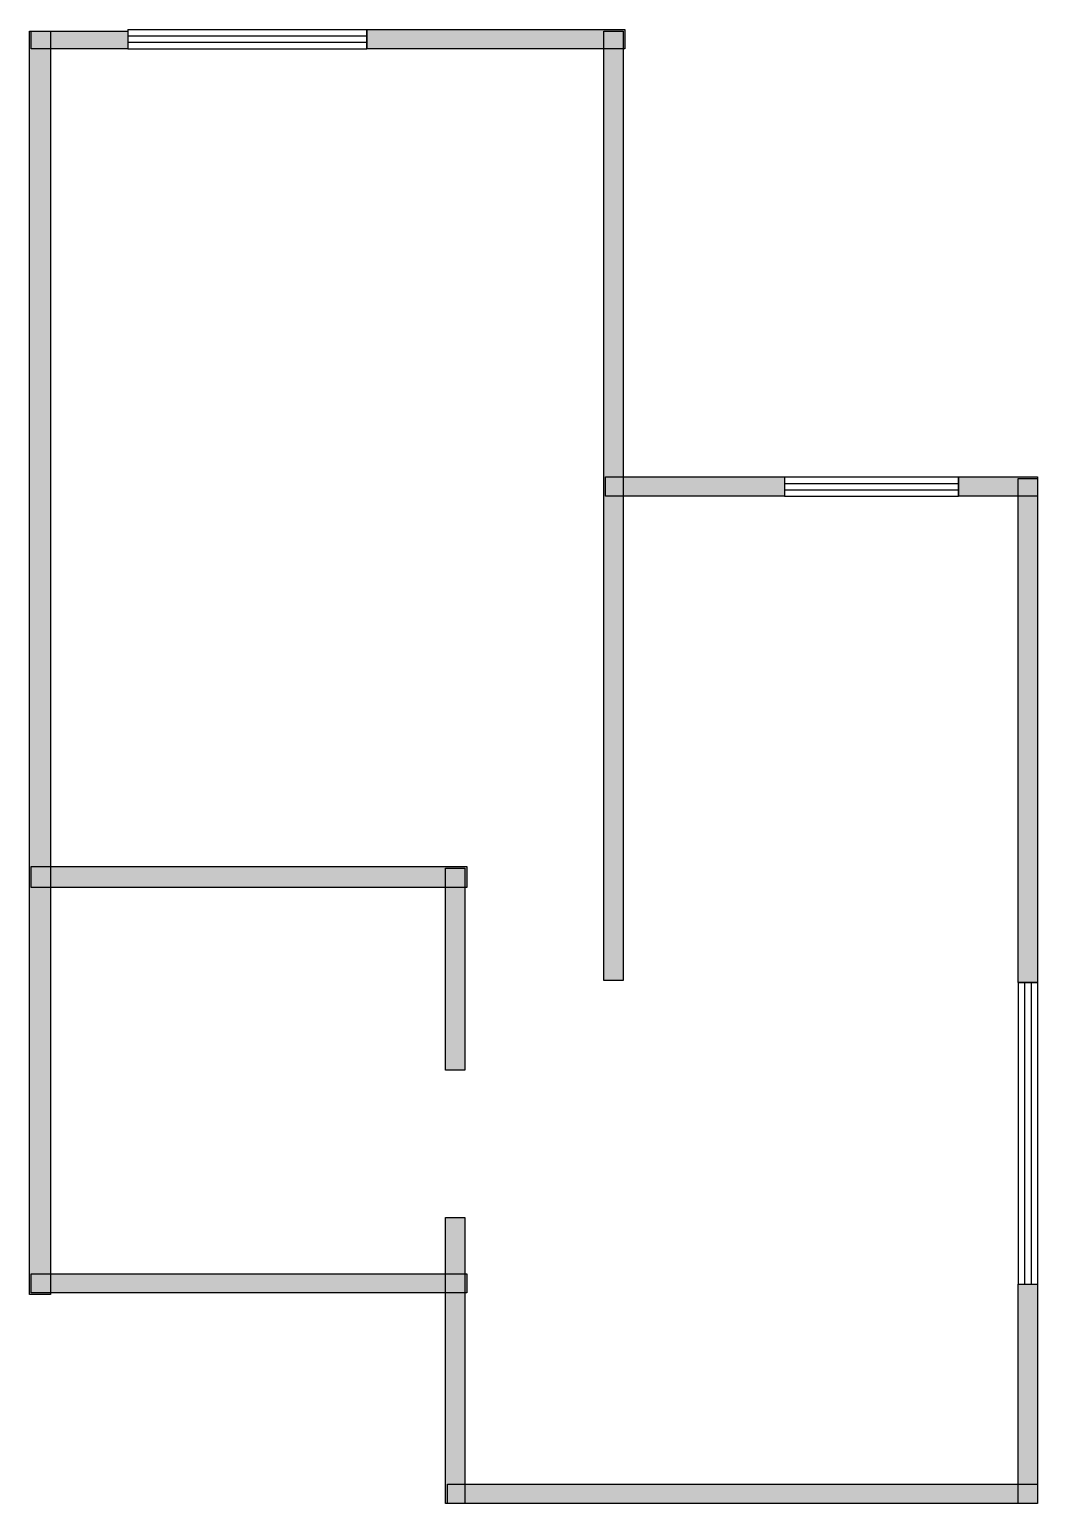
# Model space of a CAD drawing. Header units: centimetres. Extents: x 1 to 784, y 0 to 1145.
import ezdxf

# ---------------------------------------------------------------- set-up
doc = ezdxf.new("R2010")
doc.units = ezdxf.units.CM
doc.layers.add('WALL', color=7, linetype='Continuous')
doc.layers.add('WINDOW', color=5, linetype='Continuous')

msp = doc.modelspace()

# ---------------------------------------------------------------- hatches: boundary and pattern name
at = {"layer": 'WALL'}
h = msp.add_hatch(color=256, dxfattribs=at)
h.dxf.hatch_style = 1
h.paths.add_polyline_path([(263.2, 1145.5), (463.6, 1145.5), (463.6, 1130.5), (263.2, 1130.5)])
h = msp.add_hatch(color=256, dxfattribs=at)
h.dxf.hatch_style = 1
h.paths.add_polyline_path([(1.4, 1144.1), (17.7, 1144.1), (17.7, 162.3), (1.4, 162.3)])
h = msp.add_hatch(color=256, dxfattribs=at)
h.dxf.hatch_style = 1
h.paths.add_polyline_path([(2.7, 1144.1), (77.7, 1144.1), (77.7, 1130.5), (2.7, 1130.5)])
h = msp.add_hatch(color=256, dxfattribs=at)
h.dxf.hatch_style = 1
h.paths.add_polyline_path([(447.3, 1144.1), (462.3, 1144.1), (462.3, 406.4), (447.3, 406.4)])
h = msp.add_hatch(color=256, dxfattribs=at)
h.dxf.hatch_style = 1
h.paths.add_polyline_path([(448.6, 797.7), (587.7, 797.7), (587.7, 782.7), (448.6, 782.7)])
h = msp.add_hatch(color=256, dxfattribs=at)
h.dxf.hatch_style = 1
h.paths.add_polyline_path([(722.7, 797.7), (784.1, 797.7), (784.1, 782.7), (722.7, 782.7)])
h = msp.add_hatch(color=256, dxfattribs=at)
h.dxf.hatch_style = 1
h.paths.add_polyline_path([(769.1, 796.4), (784.1, 796.4), (784.1, 405), (769.1, 405)])
h = msp.add_hatch(color=256, dxfattribs=at)
h.dxf.hatch_style = 1
h.paths.add_polyline_path([(2.7, 495), (340.9, 495), (340.9, 478.6), (2.7, 478.6)])
h = msp.add_hatch(color=256, dxfattribs=at)
h.dxf.hatch_style = 1
h.paths.add_polyline_path([(324.5, 493.6), (339.5, 493.6), (339.5, 336.8), (324.5, 336.8)])
h = msp.add_hatch(color=256, dxfattribs=at)
h.dxf.hatch_style = 1
h.paths.add_polyline_path([(324.5, 222.3), (339.5, 222.3), (339.5, 0), (324.5, 0)])
h = msp.add_hatch(color=256, dxfattribs=at)
h.dxf.hatch_style = 1
h.paths.add_polyline_path([(2.7, 178.6), (340.9, 178.6), (340.9, 163.6), (2.7, 163.6)])
h = msp.add_hatch(color=256, dxfattribs=at)
h.dxf.hatch_style = 1
h.paths.add_polyline_path([(769.1, 170.5), (784.1, 170.5), (784.1, 0), (769.1, 0)])
h = msp.add_hatch(color=256, dxfattribs=at)
h.dxf.hatch_style = 1
h.paths.add_polyline_path([(325.9, 15), (784.1, 15), (784.1, 0), (325.9, 0)])

# ---------------------------------------------------------------- linework, layer by layer
for points in [[(263.2, 1145.5), (463.6, 1145.5), (463.6, 1130.5), (263.2, 1130.5)], [(1.4, 1144.1), (17.7, 1144.1), (17.7, 162.3), (1.4, 162.3)], [(2.7, 1144.1), (77.7, 1144.1), (77.7, 1130.5), (2.7, 1130.5)], [(447.3, 1144.1), (462.3, 1144.1), (462.3, 406.4), (447.3, 406.4)], [(448.6, 797.7), (587.7, 797.7), (587.7, 782.7), (448.6, 782.7)], [(722.7, 797.7), (784.1, 797.7), (784.1, 782.7), (722.7, 782.7)], [(769.1, 796.4), (784.1, 796.4), (784.1, 405), (769.1, 405)], [(2.7, 495), (340.9, 495), (340.9, 478.6), (2.7, 478.6)], [(324.5, 493.6), (339.5, 493.6), (339.5, 336.8), (324.5, 336.8)], [(324.5, 222.3), (339.5, 222.3), (339.5, 0), (324.5, 0)], [(2.7, 178.6), (340.9, 178.6), (340.9, 163.6), (2.7, 163.6)], [(769.1, 170.5), (784.1, 170.5), (784.1, 0), (769.1, 0)], [(325.9, 15), (784.1, 15), (784.1, 0), (325.9, 0)]]:
    msp.add_lwpolyline(points, close=True, dxfattribs=at)
at = {"layer": 'WINDOW'}
for p, q in [((77.7, 1145.5), (263.2, 1145.5)), ((77.7, 1145.5), (77.7, 1130.5)), ((263.2, 1145.5), (263.2, 1130.5)), ((77.7, 1140.5), (263.2, 1140.5)), ((77.7, 1135.5), (263.2, 1135.5)), ((77.7, 1130.5), (263.2, 1130.5)), ((587.7, 797.7), (722.7, 797.7)), ((587.7, 797.7), (587.7, 782.7)), ((587.7, 792.7), (722.7, 792.7)), ((722.7, 797.7), (722.7, 782.7)), ((587.7, 787.7), (722.7, 787.7)), ((587.7, 782.7), (722.7, 782.7)), ((769.1, 405), (769.1, 170.5)), ((769.1, 405), (784.1, 405)), ((774.1, 405), (774.1, 170.5)), ((779.1, 405), (779.1, 170.5)), ((784.1, 405), (784.1, 170.5)), ((769.1, 170.5), (784.1, 170.5))]:
    msp.add_line(p, q, dxfattribs=at)

doc.saveas('drawing.dxf')
